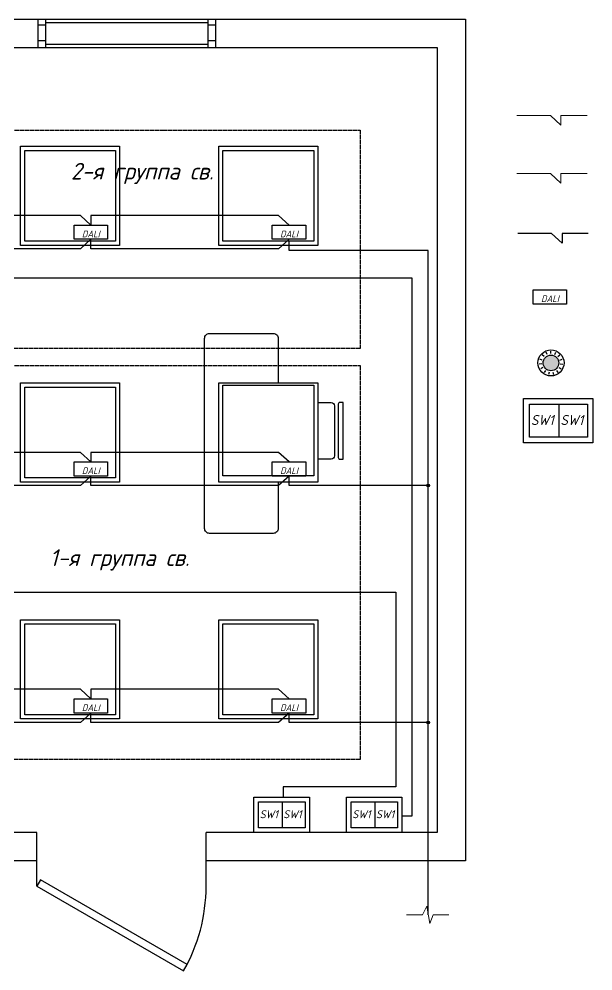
# Model space of a CAD drawing. Header units: millimetres. Extents: x -4896 to 62463, y -11301 to 6998.
# Drawn here: x 5763 to 9209, y -2231 to 3481 of the extents above; entities that cross this region are included whole.
import ezdxf

# ---------------------------------------------------------------- set-up
doc = ezdxf.new("R2010")
doc.units = ezdxf.units.MM
doc.linetypes.add('ACAD_ISO02W100', pattern=[15, 12, -3])
doc.layers.add('DALI', color=7, linetype='Continuous', lineweight=5)
doc.layers.add('Описание', color=7, linetype='Continuous', lineweight=5)
doc.layers.add('Рамка', color=250, linetype='Continuous')
doc.styles.add('Мой новый', font='isocpeur.ttf', dxfattribs={"width": 0.955, "oblique": 15})

# ---------------------------------------------------------------- blocks, each defined once
blk = doc.blocks.new('*U2')
for p, q in [((0, 0), (0, 6)), ((40, 0), (40, 6))]:
    blk.add_line(p, q)
blk.add_lwpolyline([(0, 0), (34.64, -20), (35.52, -18.48), (0.88, 1.52)], close=True)
blk.add_arc((0, 0), 40, 330, 0)
blk = doc.blocks.new('DALI_драйвер светильника')
at = {"layer": 'Рамка', "color": 3}
blk.add_lwpolyline([(-100.2, 42.7), (100.2, 42.7), (100.2, -42.7), (-100.2, -42.7)], close=True, dxfattribs=at)
at = {"layer": 'Рамка', "color": 3, "insert": (-100.2, 42.7), "char_height": 4, "width": 200.467, "attachment_point": 1, "style": 'Мой новый'}
blk.add_mtext('\\pxqc;\\P\\P\\P\\P\\P{\\H10x;DALI}', dxfattribs=at)
blk = doc.blocks.new('*U13')
at = {"layer": 'Рамка', "color": 1}
blk.add_lwpolyline([(0, -7.6), (0, 7.6)], dxfattribs=at)
blk = doc.blocks.new('*U14')
at = {"layer": 'Рамка', "color": 0, "linetype": 'ByBlock', "lineweight": -2, "transparency": 16777216}
for p, rotation in [((4294.8, -113.9), 23.99999999999999), ((4346.6, -113.9), 336), ((4260.2, -152.4), 72), ((4273.4, -129.4), 48.00000000000002), ((4368, -129.4), 312), ((4381.2, -152.4), 288.0000000000001), ((4257.4, -178.7), 96), ((4265.6, -203.9), 120), ((4283.3, -223.5), 144), ((4307.5, -234.3), 168.0000000000001), ((4333.9, -234.3), 192), ((4358.1, -223.5), 216), ((4375.8, -203.9), 240), ((4384, -178.7), 264)]:
    blk.add_blockref('*U13', p, dxfattribs=dict(at, rotation=rotation))
blk.add_blockref('*U13', (4320.7, -108.4), dxfattribs=at)
blk = doc.blocks.new('PD_C360i_24_DUO DALI')
at = {"layer": 'Рамка', "true_color": 0xf8991e}
h = blk.add_hatch(color=30, dxfattribs=at)
h.dxf.hatch_style = 1
h.paths.add_polyline_path([(47, 0, 1), (-47, 0, 1)])
at = {"layer": 'Рамка', "color": 30, "true_color": 0xf8991e}
for radius in [78.2, 47]:
    blk.add_circle((0, 0), radius, dxfattribs=at)
at = {"layer": 'Рамка', "color": 1}
blk.add_blockref('*U14', (-4320.7, 172), dxfattribs=at)

msp = doc.modelspace()

# ---------------------------------------------------------------- hatches: boundary and pattern name
at = {"layer": 'Рамка'}
h = msp.add_hatch(color=1, dxfattribs=at)
h.dxf.hatch_style = 1
h.paths.add_polyline_path([(8212.2, 681.7), (8227.8, 681.7, 1)])
h.paths.add_polyline_path([(8220, 681.7), (8212.2, 681.7, 0.414214), (8220, 673.9)])
h.paths.add_polyline_path([(8227.8, 681.7), (8220, 681.7), (8220, 673.9, 0.414214)])
h = msp.add_hatch(color=1, dxfattribs=at)
h.dxf.hatch_style = 1
h.paths.add_polyline_path([(8212.2, -739.8), (8227.8, -739.8, 1)])
h.paths.add_polyline_path([(8220, -739.8), (8212.2, -739.8, 0.414214), (8220, -747.6)])
h.paths.add_polyline_path([(8227.8, -739.8), (8220, -739.8), (8220, -747.6, 0.414214)])

# ---------------------------------------------------------------- linework, layer by layer
at = {"layer": 'DALI', "color": 6}
for points in [[(9017.2, 2844.4), (8955, 2901), (8752, 2901), (8752, 2901)], [(9174, 2901), (9174, 2901), (9017.2, 2901), (9017.2, 2844.4)]]:
    msp.add_lwpolyline(points, dxfattribs=at)
at = {"layer": 'DALI', "color": 1}
for points in [[(9017.1, 2496.6), (8954.9, 2553.2), (8751.9, 2553.2), (8751.9, 2553.2)], [(9173.9, 2553.2), (9173.9, 2553.2), (9017.1, 2553.2), (9017.1, 2496.6)]]:
    msp.add_lwpolyline(points, dxfattribs=at)
at = {"layer": 'DALI'}
msp.add_lwpolyline([(8088.8, -1893.4), (8184.9, -1893.4), (8211, -1841.1), (8229.1, -1946.1), (8249.9, -1893.4), (8344.1, -1893.4)], dxfattribs=at)
at = {"layer": 'Рамка', "color": 4}
for p, q in [((5877.3, 3310.6), (5877.3, 3480.6)), ((5877.3, 3445.1), (5924.7, 3445.1)), ((5924.7, 3310.6), (5924.7, 3480.6)), ((5924.7, 3460.2), (6896.8, 3460.2)), ((6896.8, 3445.1), (6944.1, 3445.1)), ((6944.1, 3310.6), (6944.1, 3480.6)), ((5877.3, 3351.6), (5924.7, 3351.6)), ((5924.7, 3330), (6896.8, 3330)), ((6896.8, 3351.6), (6944.1, 3351.6))]:
    msp.add_line(p, q, dxfattribs=at)
at = {"layer": 'Рамка'}
for points in [[(5870.6, -1570.3), (-573.7, -1570.3), (-573.7, 3480.6), (8443.9, 3480.6), (8443.9, -1570.3), (6886.6, -1570.3)], [(5870.6, -1400.3), (-403.7, -1400.3), (-403.7, 3310.6), (8273.9, 3310.6), (8273.9, -1400.3), (6886.6, -1400.3)], [(5870.6, -1570.3), (5870.6, -1400.3)], [(6886.6, -1570.3), (6886.6, -1400.3)]]:
    msp.add_lwpolyline(points, dxfattribs=at)
at = {"layer": 'Рамка', "color": 4}
msp.add_lwpolyline([(6896.8, 3480.6), (6896.8, 3310.6)], dxfattribs=at)
at = {"layer": 'Рамка', "color": 5, "linetype": 'ACAD_ISO02W100'}
for points in [[(774.8, 2814.2), (7811.6, 2814.2), (7811.6, 1503.3), (774.8, 1503.3)], [(774.8, 1402.9), (7811.6, 1402.9), (7811.6, -962.8), (774.8, -962.8)]]:
    msp.add_lwpolyline(points, close=True, dxfattribs=at)
at = {"layer": 'Рамка'}
for points in [[(5772.4, 2717.8), (6367.4, 2717.8), (6367.4, 2122.8), (5772.4, 2122.8)], [(5797.4, 2692.8), (6342.4, 2692.8), (6342.4, 2147.8), (5797.4, 2147.8)], [(6962.4, 2717.8), (7557.4, 2717.8), (7557.4, 2122.8), (6962.4, 2122.8)], [(6987.4, 2692.8), (7532.4, 2692.8), (7532.4, 2147.8), (6987.4, 2147.8)], [(5772.4, 1297.2), (6367.4, 1297.2), (6367.4, 702.2), (5772.4, 702.2)], [(5797.4, 1272.2), (6342.4, 1272.2), (6342.4, 727.2), (5797.4, 727.2)], [(6962.4, 1297.2), (7557.4, 1297.2), (7557.4, 702.2), (6962.4, 702.2)], [(6987.4, 1284.9), (7532.4, 1284.9), (7532.4, 739.9), (6987.4, 739.9)], [(5772.4, -123.5), (6367.4, -123.5), (6367.4, -718.5), (5772.4, -718.5)], [(5797.4, -148.5), (6342.4, -148.5), (6342.4, -693.5), (5797.4, -693.5)], [(6962.4, -123.5), (7557.4, -123.5), (7557.4, -718.5), (6962.4, -718.5)], [(6987.4, -148.5), (7532.4, -148.5), (7532.4, -693.5), (6987.4, -693.5)]]:
    msp.add_lwpolyline(points, close=True, dxfattribs=at)
at = {"layer": 'Рамка', "color": 3}
for points in [[(6194.4, 2244.4), (6132.2, 2300.9), (5004.4, 2300.9), (5004.4, 2244.4)], [(7384.4, 2244.4), (7322.2, 2300.9), (6194.4, 2300.9), (6194.4, 2244.4)], [(9023.5, 2136.3), (8961.3, 2192.9), (8758.3, 2192.9), (8758.3, 2192.9)], [(9180.3, 2192.9), (9180.3, 2192.9), (9023.5, 2192.9), (9023.5, 2136.3)], [(6194.4, 823.7), (6132.2, 880.3), (5004.4, 880.3), (5004.4, 823.7)], [(7384.4, 823.7), (7322.2, 880.3), (6194.4, 880.3), (6194.4, 823.7)], [(6194.4, -597), (6132.2, -540.4), (5004.4, -540.4), (5004.4, -597)], [(7384.4, -597), (7322.2, -540.4), (6194.4, -540.4), (6194.4, -597)]]:
    msp.add_lwpolyline(points, dxfattribs=at)
at = {"layer": 'Рамка', "color": 1}
for points in [[(6194.4, 2159), (6132.2, 2102.4), (5004.4, 2102.4), (5004.4, 2159)], [(7384.4, 2159), (7322.2, 2102.4), (6194.4, 2102.4), (6194.4, 2159)], [(8220, 2091.3), (8220, 2091.3), (7384.4, 2091.3), (7384.4, 2147.8)], [(8220, -1893.6), (8220, 2091.3), (8220, 2091.3), (8220, 2091.3)], [(6194.4, 738.3), (6132.2, 681.7), (5004.4, 681.7), (5004.4, 738.3)], [(7384.4, 738.3), (7322.2, 681.7), (6194.4, 681.7), (6194.4, 738.3)], [(8220, 681.7), (8220, 681.7), (7384.4, 681.7), (7384.4, 738.3)], [(6194.4, -683.2), (6132.2, -739.8), (5004.4, -739.8), (5004.4, -683.2)], [(7384.4, -683.2), (7322.2, -739.8), (6194.4, -739.8), (6194.4, -683.2)], [(8220, -739.8), (8220, -739.8), (7384.4, -739.8), (7384.4, -683.2)]]:
    msp.add_lwpolyline(points, dxfattribs=at)
at = {"layer": 'Рамка', "color": 2}
for points in [[(4401.1, 1928), (8120.8, 1928), (8120.8, -1301.8)], [(4382.4, 41.4), (8026.3, 41.4), (8026.3, -1126.4), (7348.3, -1126.4), (7348.3, -1187)], [(8120.8, -1301.8), (8062.4, -1301.8)]]:
    msp.add_lwpolyline(points, dxfattribs=at)
at = {"layer": 'Рамка', "color": 241, "true_color": 0xf7abae}
for points in [[(7319.5, 702.2), (7319.5, 424.6, -0.414214), (7289.5, 394.6), (6907.4, 394.6, -0.414214), (6877.4, 424.6), (6877.4, 1564.6, -0.414214), (6907.4, 1594.6), (7289.5, 1594.6, -0.414214), (7319.5, 1564.6), (7319.5, 1297.2)], [(7557.4, 1179.9), (7637.3, 1179.9, -0.414214), (7657.3, 1159.9), (7657.3, 859.9, -0.414214), (7637.3, 839.9), (7557.4, 839.9, -0.414214), (7557.4, 839.9)]]:
    msp.add_lwpolyline(points, format="xyb", dxfattribs=at)
at = {"layer": 'Рамка', "color": 2}
for points in [[(8792.8, 1204), (9209.4, 1204), (9209.4, 937.5), (8792.8, 937.5)], [(8827.8, 1169), (9177, 1169), (9177, 972.5), (8827.8, 972.5)], [(7173.2, -1187), (7506.4, -1187), (7506.4, -1400.3), (7173.2, -1400.3)], [(7729.2, -1187), (8062.4, -1187), (8062.4, -1400.3), (7729.2, -1400.3)], [(7201.2, -1215), (7480.5, -1215), (7480.5, -1372.3), (7201.2, -1372.3)], [(7757.2, -1215), (8036.5, -1215), (8036.5, -1372.3), (7757.2, -1372.3)]]:
    msp.add_lwpolyline(points, close=True, dxfattribs=at)
at = {"layer": 'Рамка', "color": 241, "true_color": 0xf7abae}
msp.add_lwpolyline([(7689.8, 839.9), (7710.5, 839.9), (7710.5, 1179.9), (7689.8, 1179.9, 0.414214), (7679.8, 1169.9), (7679.8, 849.9, 0.414214)], format="xyb", close=True, dxfattribs=at)
at = {"layer": 'Рамка', "color": 40, "true_color": 0xf8d731}
for points in [[(9005.2, 1169), (9005.2, 972.5)], [(7343.1, -1215), (7343.1, -1372.3)], [(7899.1, -1215), (7899.1, -1372.3)]]:
    msp.add_lwpolyline(points, dxfattribs=at)
at = {"layer": 'Рамка', "color": 1}
for centre in [(8220, 681.7), (8220, -739.8)]:
    msp.add_circle(centre, 7.81, dxfattribs=at)

# ---------------------------------------------------------------- block references
at = {"layer": 'Рамка'}
for p in [(6194.4, 2201.7), (7384.4, 2201.7), (8951.1, 1813.1), (6194.4, 781), (7384.4, 781), (6194.4, -640.5), (7384.4, -640.5)]:
    msp.add_blockref('DALI_драйвер светильника', p, dxfattribs=at)
at = {"layer": 'Рамка', "color": 1}
msp.add_blockref('PD_C360i_24_DUO DALI', (8957.2, 1417.4), dxfattribs=at)
at = {"layer": 'Рамка', "xscale": 25.4, "yscale": 25.4, "zscale": 25.4}
msp.add_blockref('*U2', (5870.6, -1722.7), dxfattribs=at)

# ---------------------------------------------------------------- texts
at = {"layer": 'Описание', "attachment_point": 1, "style": 'Мой новый'}
for s, insert, char_height, width in [('2-я группа св.', (6075.2, 2617.8), 100, 1077.23), ('SW1', (8836.3, 1104.8), 60, 157.429), ('SW1', (9013.7, 1104.8), 60, 157.429), ('1-я группа св.', (5947.9, 299.1), 100, 1077.23)]:
    msp.add_mtext(s, dxfattribs=dict(at, insert=insert, char_height=char_height, width=width))
at = {"layer": 'Рамка', "char_height": 48, "width": 157.429, "attachment_point": 1, "style": 'Мой новый'}
for insert in [(7208, -1266.4), (7349.9, -1266.4), (7764, -1266.4), (7905.9, -1266.4)]:
    msp.add_mtext('SW1', dxfattribs=dict(at, insert=insert))

doc.saveas('drawing.dxf')
